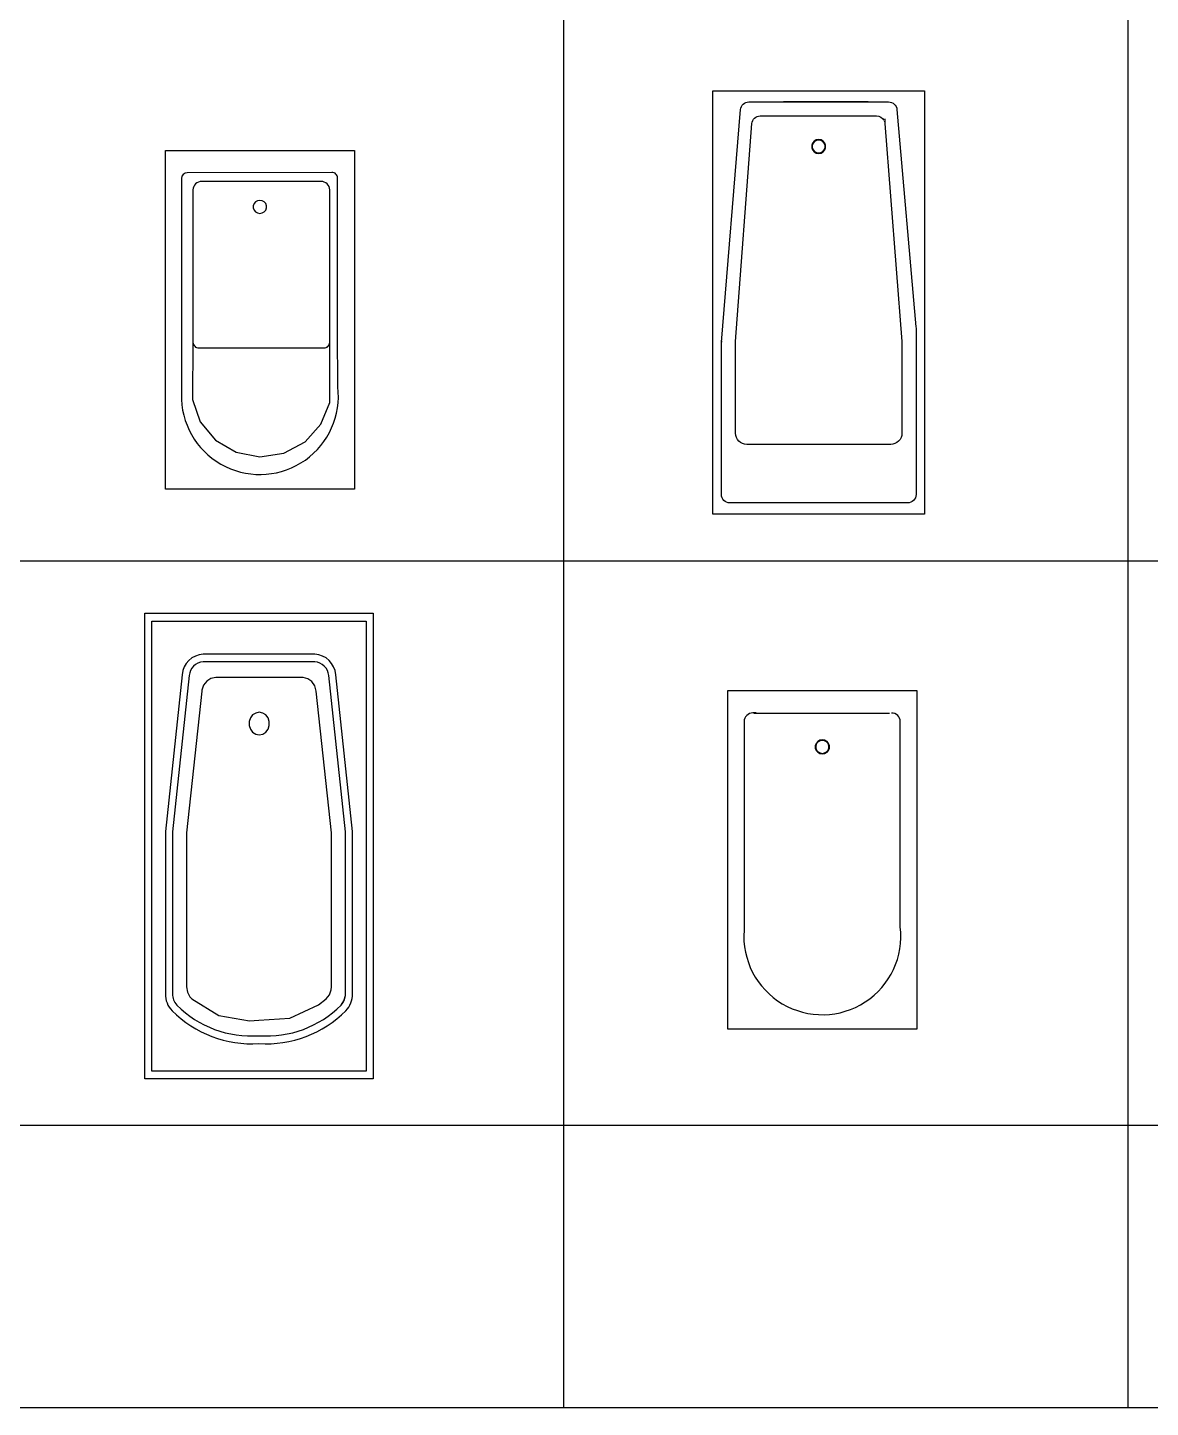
# Model space of a CAD drawing. Extents: x -72339 to 59654, y -38057 to 42097.
# Drawn here: x -10399 to -6420, y 30919 to 35809 of the extents above; entities that cross this region are included whole.
import ezdxf

# ---------------------------------------------------------------- set-up
doc = ezdxf.new("R2010")
doc.units = 0
doc.header["$MEASUREMENT"] = 0
doc.layers.get('0').update_dxf_attribs({"linetype": 'CONTINUOUS'})
doc.styles.add('DIM', font='txt')

# ---------------------------------------------------------------- blocks, each defined once
blk = doc.blocks.new('1307')
for p, q in [((350, -39.5), (250, -39.5)), ((550, -39.5), (350, -39.5)), ((610, -108.6), (610, -98.7)), ((610, -118.4), (610, -108.6))]:
    blk.add_line(p, q)
blk.add_lwpolyline([(0, -1500), (0, 0), (750, 0), (750, -1500)], close=True)
for points in [[(30.3, -886.1), (30, -890.2), (97.8, -66.7, -0.390677), (127.7, -39.5), (622.5, -39.5, -0.389232), (652.4, -66.5), (719.7, -836.7), (720, -841), (720, -1430.9, -0.414214), (690, -1460.5), (60, -1460.5, -0.414214), (30, -1430.9), (30, -890.2)], [(607.4, -106.6, -0.084047), (609.8, -116.2), (670, -888.2), (670, -1213.8, -0.414214), (630, -1253.3), (120, -1253.3, -0.414214), (80, -1213.8), (80, -888.2), (137.9, -116.2, -0.392719), (167.9, -88.8), (579.9, -88.8, -0.275027), (606.3, -104.3)]]:
    blk.add_lwpolyline(points, format="xyb")
for points in [[(375, -172.7), (366.4, -174.2), (358.9, -178.5), (353.3, -185), (350.4, -193.1), (350.4, -201.7), (353.3, -209.7), (358.9, -216.3), (366.4, -220.6), (375, -222), (383.6, -220.6), (391.1, -216.3), (396.7, -209.7), (399.6, -201.7), (399.6, -193.1), (396.7, -185), (391.1, -178.5), (383.6, -174.2), (375, -172.7)], [(375, -174.7), (367.1, -176), (360.2, -180), (355.1, -186), (352.3, -193.4), (352.3, -201.3), (355.1, -208.7), (360.2, -214.8), (367.1, -218.7), (375, -220.1), (382.9, -218.7), (389.8, -214.8), (394.9, -208.7), (397.7, -201.3), (397.7, -193.4), (394.9, -186), (389.8, -180), (382.9, -176), (375, -174.7)]]:
    blk.add_lwpolyline(points)
at = {"style": 'DIM', "flags": 1}
for tag in ['XVALUE', 'YVALUE']:
    blk.add_attdef(tag, (-999999, -999999), '', height=0.02, dxfattribs=at)
blk = doc.blocks.new('1306')
blk.add_lwpolyline([(0, -1200), (0, 0), (670, 0), (670, -1200)], close=True)
blk.add_lwpolyline([(77.6, -79.7, 0.413418), (57, -99.7), (57, -882.9, 1.037047), (611.3, -837.6), (610.5, -643.6), (610.5, -97.9, 0.414214), (589.9, -77.9), (77.6, -79.7)], format="xyb")
blk.add_lwpolyline([(582.4, -140, 0.414214), (551.5, -110), (128.8, -110, 0.414214), (97.9, -140), (97.9, -680, 0.414214), (118.5, -700), (561.8, -700, 0.414214), (582.4, -680)], format="xyb", close=True)
for points in [[(335, -177), (326.9, -178.4), (319.8, -182.4), (314.5, -188.5), (311.7, -196), (311.7, -204), (314.5, -211.5), (319.8, -217.6), (326.9, -221.6), (335, -223), (343.1, -221.6), (350.2, -217.6), (355.5, -211.5), (358.3, -204), (358.3, -196), (355.5, -188.5), (350.2, -182.4), (343.1, -178.4), (335, -177)], [(97.9, -680), (96.1, -883.2), (123.8, -961.9), (177.5, -1026.8), (250.9, -1069.9), (335, -1086), (419.7, -1073.3), (494.9, -1033.2), (551.4, -970.6), (582.4, -893.1), (582.4, -680)]]:
    blk.add_lwpolyline(points)
at = {"style": 'DIM', "flags": 1}
for tag in ['XVALUE', 'YVALUE']:
    blk.add_attdef(tag, (-999999, -999999), '', height=0.02, dxfattribs=at)
blk = doc.blocks.new('1305')
blk.add_lwpolyline([(670, 0), (670, -1200), (0, -1200), (0, 0)], close=True)
for points in [[(100, -79.8), (88.5, -79.8, 0.414214), (57.6, -109.8), (57.6, -142.1), (57.6, -835), (57.5, -849.3, 1.103845), (611.3, -837.6), (611.2, -812.2), (611.2, -110), (610.7, -104.7)], [(611.2, -110, 0.414214), (580.3, -80, 0.414214)]]:
    blk.add_lwpolyline(points, format="xyb")
for points in [[(92.6, -80), (573.5, -80)], [(335, -175), (326.2, -176.5), (318.4, -180.8), (312.7, -187.5), (309.6, -195.7), (309.6, -204.3), (312.7, -212.5), (318.4, -219.2), (326.2, -223.5), (335, -225), (343.8, -223.5), (351.6, -219.2), (357.3, -212.5), (360.4, -204.3), (360.4, -195.7), (357.3, -187.5), (351.6, -180.8), (343.8, -176.5), (335, -175)], [(335, -177), (326.9, -178.4), (319.8, -182.4), (314.5, -188.5), (311.7, -196), (311.7, -204), (314.5, -211.5), (319.8, -217.6), (326.9, -221.6), (335, -223), (343.1, -221.6), (350.2, -217.6), (355.5, -211.5), (358.3, -204), (358.3, -196), (355.5, -188.5), (350.2, -182.4), (343.1, -178.4), (335, -177)]]:
    blk.add_lwpolyline(points)
at = {"style": 'DIM', "flags": 1}
for tag in ['XVALUE', 'YVALUE']:
    blk.add_attdef(tag, (-999999, -999999), '', height=0.02, dxfattribs=at)
blk = doc.blocks.new('1309')
for p, q in [((405, -227.4), (251.7, -227.4)), ((558.3, -227.4), (405, -227.4)), ((202.2, -275.9), (148.4, -778.2)), ((661.6, -778.2), (607.8, -275.9)), ((148.4, -778.2), (148.4, -1323.8)), ((661.6, -1323.8), (661.6, -778.2))]:
    blk.add_line(p, q)
for points in [[(0, 0), (810, 0), (810, -1650), (0, -1650)], [(24.9, -1622.5), (24.9, -27.5), (785.1, -27.5), (785.1, -1622.5)]]:
    blk.add_lwpolyline(points, close=True)
for points in [[(736.4, -1348.6), (736.4, -773.4), (676.8, -217.7, 0.38017), (602.6, -144.9), (405, -144.9), (207.4, -144.9, 0.38017), (133.2, -217.7), (73.6, -773.4), (73.6, -1348.6, 0.205917), (97, -1408.5, 0.217774), (405, -1524.8, 0.217774), (713, -1408.5, 0.205917)], [(711.4, -1348.6), (711.4, -775), (652.1, -220.9, 0.38017), (602.6, -172.4), (405, -172.4), (207.4, -172.4, 0.38017), (157.9, -220.9), (98.6, -775), (98.6, -1348.6, 0.205917), (114.1, -1388.6, 0.219548), (405, -1497.1, 0.219548), (695.9, -1388.6, 0.205917)]]:
    blk.add_lwpolyline(points, format="xyb", close=True)
for points in [[(251.7, -227.4), (234.7, -230.7), (219.7, -240.2), (208.5, -254.9), (202.6, -272.8), (202.2, -275.9)], [(607.8, -275.9), (602.8, -257.6), (592.5, -242.3), (578, -231.8), (561.1, -227.4), (558.3, -227.4)], [(405.8, -351.1), (393.4, -353.5), (382.6, -360.5), (374.5, -371.1), (370.2, -384.1), (370.2, -397.9), (374.5, -410.9), (382.6, -421.5), (393.4, -428.4), (405.8, -430.8), (418.1, -428.4), (429, -421.5), (437, -410.9), (441.3, -397.9), (441.3, -384.1), (437, -371.1), (429, -360.5), (418.1, -353.5), (405.8, -351.1)], [(148.4, -1323.8), (151.4, -1342.6), (160.1, -1359.1), (166.9, -1366.5)], [(166.9, -1366.5), (263.1, -1425.4), (371.7, -1444.4), (405, -1441.8)], [(405, -1441.8), (514.8, -1435.5), (616.1, -1388.2), (643.1, -1366.5)], [(643.1, -1366.5), (654.5, -1352.1), (660.7, -1334.2), (661.6, -1323.8)], [(695.9, -1388.6), (706.2, -1373.2), (711.1, -1354.9), (711.4, -1348.6)]]:
    blk.add_lwpolyline(points)
at = {"style": 'DIM', "flags": 1}
for tag in ['XVALUE', 'YVALUE']:
    blk.add_attdef(tag, (-999999, -999999), '', height=0.02, dxfattribs=at)

msp = doc.modelspace()

# ---------------------------------------------------------------- linework, layer by layer
for p, q in [((-8499.1, 30919.4), (-8499.1, 35919.4)), ((-6499.1, 30919.4), (-6499.1, 35919.4)), ((-10499.1, 33919.4), (-2499.1, 33919.4)), ((-10499.1, 31919.4), (-2499.1, 31919.4)), ((-17499.1, 30919.4), (-2499.1, 30919.4))]:
    msp.add_line(p, q)

# ---------------------------------------------------------------- block references
for name, p in [('1307', (-7970.5, 35585.3)), ('1306', (-9910.8, 35374.1)), ('1309', (-9984.1, 33733.8)), ('1305', (-7917.6, 33460.2))]:
    msp.add_blockref(name, p)

doc.saveas('drawing.dxf')
